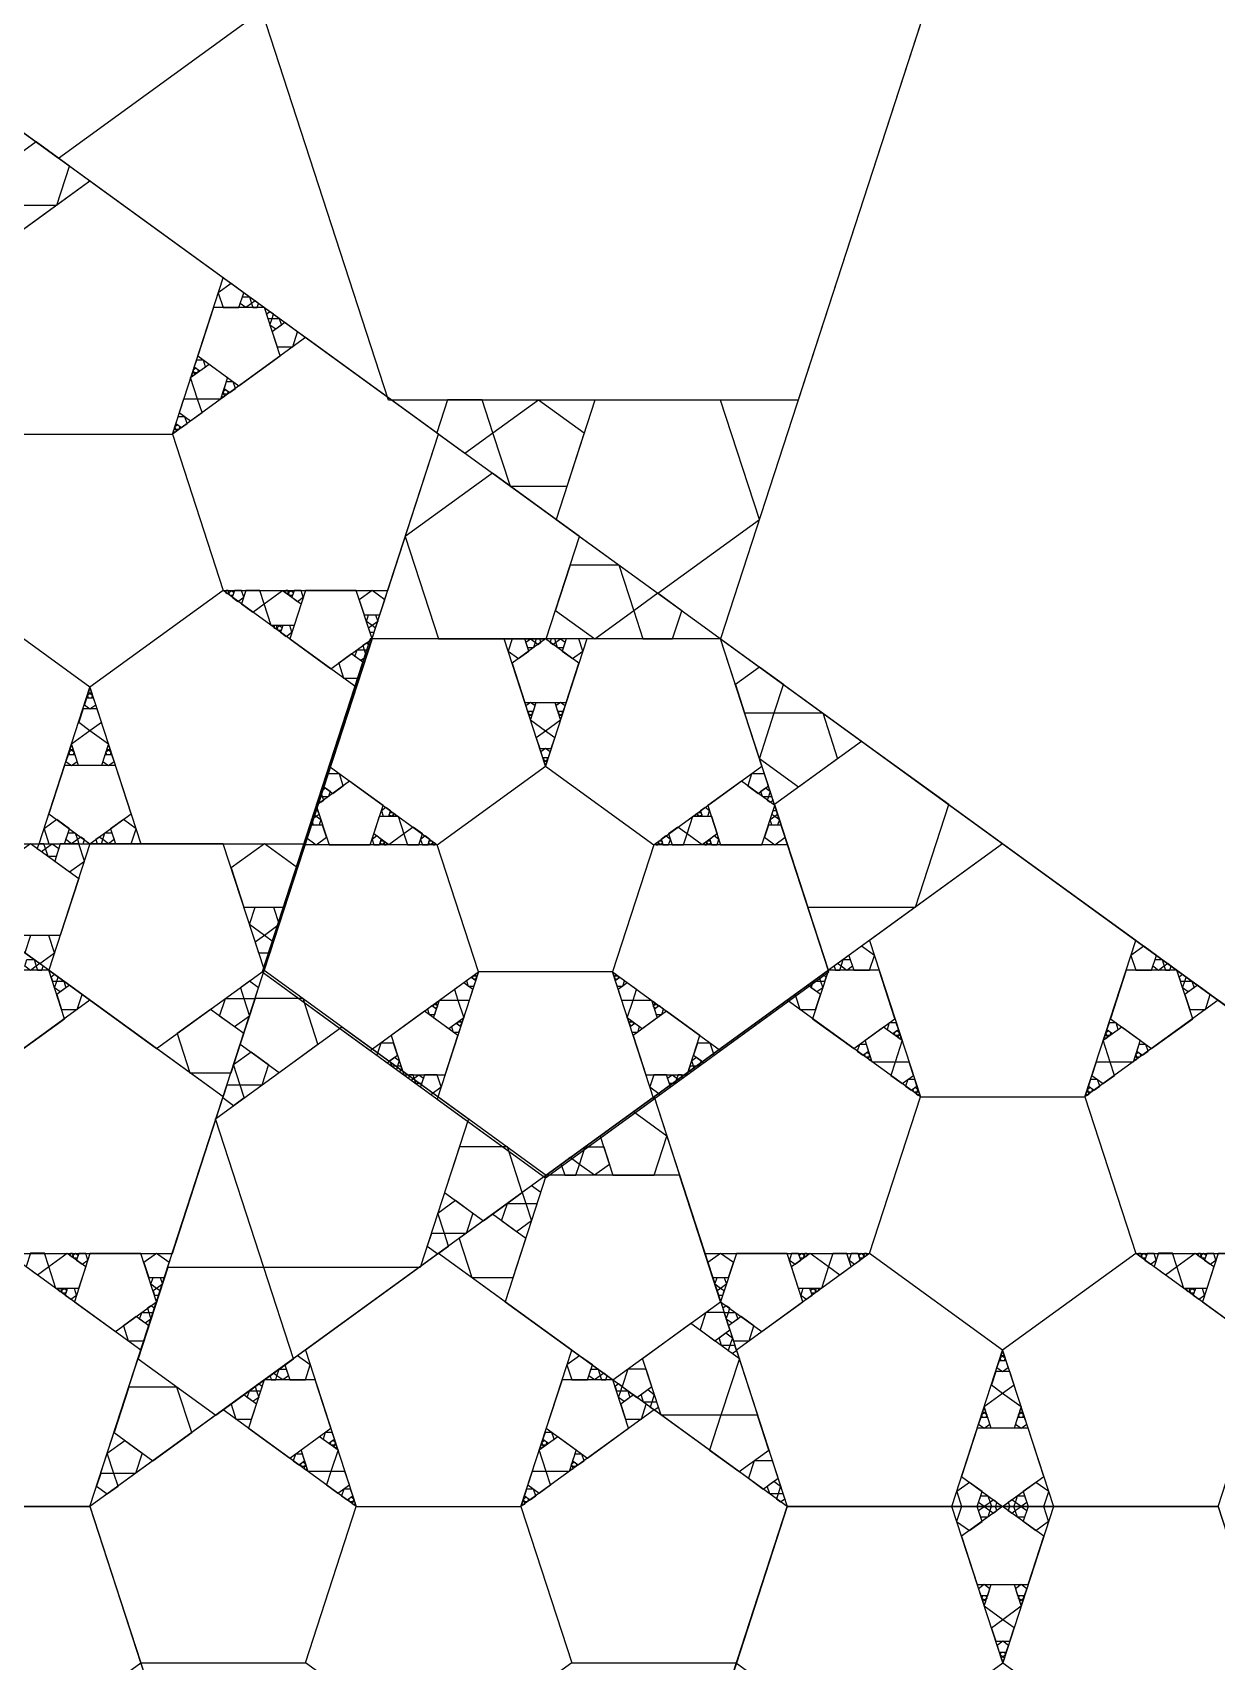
# Model space of a CAD drawing. Header units: inches. Extents: x -578 to 126, y -85 to 118.
# Drawn here: x -239.19 to -221.19, y -44.79 to -20.01 of the extents above; entities that cross this region are included whole.
import ezdxf

# ---------------------------------------------------------------- set-up
doc = ezdxf.new("R2010")
doc.units = ezdxf.units.IN
doc.header["$MEASUREMENT"] = 0
doc.layers.add('drawing', color=7, linetype='Continuous')

msp = doc.modelspace()

# ---------------------------------------------------------------- linework, layer by layer
for points in [[(-240.344, -28.498), (-239.571, -26.118), (-237.068, -26.118), (-236.295, -28.498), (-238.32, -29.969)], [(-233.04, -32.364), (-231.395, -31.169), (-229.749, -32.364), (-230.377, -34.299), (-232.412, -34.299)], [(-224.444, -40.05), (-226.468, -38.58), (-225.695, -36.2), (-223.193, -36.2), (-222.419, -38.58)], [(-255.471, -42.43), (-238.32, -42.43), (-233.02, -58.742), (-246.895, -68.823), (-260.771, -58.742)], [(-230.995, -44.81), (-233.02, -46.281), (-235.044, -44.81), (-234.271, -42.43), (-231.768, -42.43)], [(-221.168, -42.43), (-219.144, -48.661), (-224.444, -52.512), (-229.744, -48.661), (-227.719, -42.43)]]:
    msp.add_lwpolyline(points, close=True)
at = {"layer": 'drawing'}
for points in [[(-283.223, -42.43), (-269.347, -85.135), (-224.444, -85.135), (-210.568, -42.43), (-246.895, -16.037)], [(-283.222, -42.43), (-269.347, -85.135), (-224.444, -85.135), (-210.568, -42.43), (-246.895, -16.037)], [(-238.32, -42.43), (-233.02, -26.118), (-246.895, -16.037), (-260.771, -26.118), (-255.471, -42.43)], [(-246.895, -16.037), (-260.771, -26.118), (-255.471, -42.43), (-238.32, -42.43), (-233.019, -26.118)], [(-238.801, -21.919), (-235.708, -19.672), (-236.889, -16.036), (-240.712, -16.036), (-241.894, -19.672)], [(-233.782, -25.599), (-235.708, -19.672), (-230.666, -16.009), (-225.625, -19.672), (-227.551, -25.599)], [(-217.506, -37.39), (-206.28, -29.234), (-210.568, -16.037), (-224.444, -16.037), (-228.732, -29.234)], [(-217.506, -37.39), (-206.28, -29.234), (-210.568, -16.037), (-224.444, -16.037), (-228.732, -29.234)], [(-239.451, -22.635), (-238.826, -22.635), (-238.632, -22.04), (-239.138, -21.673), (-239.645, -22.04)], [(-241.595, -32.349), (-235.044, -32.349), (-233.019, -26.118), (-238.32, -22.268), (-243.62, -26.118)], [(-241.595, -32.349), (-235.044, -32.349), (-233.019, -26.118), (-238.32, -22.268), (-243.62, -26.118)], [(-237.068, -26.118), (-236.295, -23.738), (-238.32, -22.268), (-240.344, -23.738), (-239.571, -26.118)], [(-236.176, -23.825), (-236.369, -23.966), (-236.295, -24.193), (-236.056, -24.193), (-235.982, -23.966)], [(-235.895, -24.028), (-235.862, -24.13), (-235.949, -24.193), (-236.036, -24.13), (-236.003, -24.028)], [(-235.431, -24.928), (-235.669, -24.193), (-236.443, -24.193), (-236.682, -24.928), (-236.056, -25.383)], [(-235.431, -24.928), (-235.669, -24.193), (-236.443, -24.193), (-236.682, -24.928), (-236.056, -25.383)], [(-235.809, -24.092), (-235.862, -24.13), (-235.842, -24.193), (-235.776, -24.193), (-235.756, -24.13)], [(-235.616, -24.357), (-235.55, -24.357), (-235.53, -24.294), (-235.583, -24.256), (-235.637, -24.294)], [(-235.584, -24.459), (-235.55, -24.357), (-235.443, -24.357), (-235.41, -24.459), (-235.497, -24.522)], [(-235.476, -24.788), (-235.237, -24.788), (-235.163, -24.561), (-235.357, -24.42), (-235.55, -24.561)], [(-236.295, -28.498), (-233.793, -28.498), (-233.019, -26.118), (-235.044, -24.647), (-237.068, -26.118)], [(-236.563, -25.092), (-236.596, -24.991), (-236.702, -24.991), (-236.735, -25.092), (-236.649, -25.155)], [(-236.336, -25.588), (-236.683, -25.588), (-236.79, -25.258), (-236.509, -25.054), (-236.228, -25.258)], [(-236.726, -25.211), (-236.735, -25.183), (-236.764, -25.183), (-236.774, -25.211), (-236.75, -25.228)], [(-236.687, -25.183), (-236.735, -25.183), (-236.75, -25.138), (-236.711, -25.11), (-236.673, -25.138)], [(-236.273, -25.54), (-236.282, -25.512), (-236.311, -25.512), (-236.32, -25.54), (-236.297, -25.558)], [(-236.234, -25.512), (-236.282, -25.512), (-236.297, -25.467), (-236.258, -25.439), (-236.219, -25.467)], [(-236.109, -25.422), (-236.142, -25.32), (-236.249, -25.32), (-236.282, -25.422), (-236.196, -25.484)], [(-236.617, -25.791), (-236.683, -25.588), (-236.896, -25.588), (-236.962, -25.791), (-236.79, -25.916)], [(-232.62, -26.409), (-232.194, -26.099), (-232.357, -25.598), (-232.883, -25.598), (-233.046, -26.099)], [(-231.929, -26.915), (-232.194, -26.099), (-231.5, -25.595), (-230.805, -26.099), (-231.071, -26.915)], [(-229.687, -28.539), (-228.141, -27.416), (-228.732, -25.599), (-230.643, -25.599), (-231.233, -27.416)], [(-236.967, -26.045), (-237.015, -26.045), (-237.03, -26), (-236.991, -25.972), (-236.953, -26)], [(-236.843, -25.954), (-236.876, -25.853), (-236.982, -25.853), (-237.015, -25.954), (-236.929, -26.017)], [(-237.006, -26.073), (-237.015, -26.045), (-237.045, -26.045), (-237.054, -26.073), (-237.03, -26.09)], [(-232.201, -26.713), (-233.526, -27.676), (-233.02, -29.234), (-231.382, -29.234), (-230.876, -27.676)], [(-230.28, -28.105), (-230.052, -28.804), (-230.647, -29.237), (-231.242, -28.804), (-231.015, -28.105)], [(-240.344, -28.498), (-242.368, -29.969), (-241.595, -32.349), (-239.093, -32.349), (-238.32, -29.969)], [(-238.32, -29.969), (-237.546, -32.349), (-235.044, -32.349), (-234.271, -29.969), (-236.295, -28.498)], [(-236.233, -28.543), (-236.209, -28.526), (-236.218, -28.498), (-236.248, -28.498), (-236.257, -28.526)], [(-236.194, -28.572), (-236.209, -28.526), (-236.171, -28.498), (-236.132, -28.526), (-236.147, -28.572)], [(-236.07, -28.662), (-235.983, -28.599), (-236.016, -28.498), (-236.123, -28.498), (-236.156, -28.599)], [(-235.844, -28.826), (-235.672, -28.701), (-235.737, -28.498), (-235.95, -28.498), (-236.016, -28.701)], [(-235.564, -29.031), (-235.672, -28.701), (-235.391, -28.497), (-235.11, -28.701), (-235.217, -29.031)], [(-235.326, -28.543), (-235.303, -28.526), (-235.312, -28.498), (-235.341, -28.498), (-235.35, -28.526)], [(-235.288, -28.572), (-235.303, -28.526), (-235.264, -28.498), (-235.225, -28.526), (-235.24, -28.572)], [(-234.657, -29.688), (-234.032, -29.234), (-234.271, -28.498), (-235.044, -28.498), (-235.283, -29.234)], [(-234.657, -29.688), (-234.032, -29.234), (-234.271, -28.498), (-235.044, -28.498), (-235.283, -29.234)], [(-235.163, -28.662), (-235.077, -28.6), (-235.11, -28.498), (-235.216, -28.498), (-235.249, -28.6)], [(-233.838, -28.639), (-234.032, -28.498), (-234.225, -28.639), (-234.151, -28.866), (-233.912, -28.866)], [(-229.687, -28.539), (-230.052, -28.805), (-229.913, -29.234), (-229.462, -29.234), (-229.322, -28.805)], [(-233.945, -28.968), (-234.032, -29.031), (-234.118, -28.968), (-234.085, -28.866), (-233.978, -28.866)], [(-235.703, -34.299), (-231.395, -37.43), (-227.086, -34.299), (-228.732, -29.234), (-234.058, -29.234)], [(-227.094, -34.274), (-228.732, -29.234), (-234.032, -29.234), (-235.67, -34.274), (-231.382, -37.39)], [(-227.094, -34.274), (-228.732, -29.234), (-234.032, -29.234), (-235.67, -34.274), (-231.382, -37.39)], [(-235.5, -29.076), (-235.476, -29.059), (-235.485, -29.031), (-235.514, -29.031), (-235.523, -29.059)], [(-235.461, -29.104), (-235.476, -29.059), (-235.437, -29.031), (-235.398, -29.059), (-235.413, -29.104)], [(-235.336, -29.195), (-235.25, -29.132), (-235.283, -29.031), (-235.389, -29.031), (-235.422, -29.132)], [(-231.395, -31.169), (-232.023, -29.234), (-234.058, -29.234), (-234.686, -31.169), (-233.04, -32.364)], [(-233.978, -29.07), (-234.032, -29.031), (-234.085, -29.07), (-234.065, -29.132), (-233.999, -29.132)], [(-231.903, -29.234), (-231.963, -29.419), (-231.806, -29.533), (-231.649, -29.419), (-231.709, -29.234)], [(-230.886, -29.603), (-231.395, -29.234), (-231.903, -29.603), (-231.709, -30.201), (-231.08, -30.201)], [(-230.886, -29.603), (-231.395, -29.234), (-231.903, -29.603), (-231.709, -30.201), (-231.08, -30.201)], [(-231.622, -29.233), (-231.551, -29.285), (-231.578, -29.368), (-231.665, -29.368), (-231.692, -29.285)], [(-231.535, -29.234), (-231.551, -29.285), (-231.508, -29.316), (-231.465, -29.285), (-231.481, -29.234)], [(-229.749, -32.364), (-228.103, -31.169), (-228.732, -29.234), (-230.766, -29.234), (-231.395, -31.169)], [(-231.281, -29.316), (-231.238, -29.285), (-231.255, -29.234), (-231.308, -29.234), (-231.325, -29.285)], [(-231.211, -29.368), (-231.238, -29.285), (-231.167, -29.233), (-231.097, -29.285), (-231.124, -29.368)], [(-230.983, -29.533), (-230.826, -29.419), (-230.886, -29.234), (-231.08, -29.234), (-231.14, -29.419)], [(-234.538, -29.601), (-234.464, -29.829), (-234.225, -29.829), (-234.151, -29.601), (-234.344, -29.461)], [(-234.258, -29.398), (-234.151, -29.398), (-234.118, -29.5), (-234.204, -29.563), (-234.291, -29.5)], [(-234.171, -29.335), (-234.151, -29.398), (-234.085, -29.398), (-234.065, -29.335), (-234.118, -29.296)], [(-228.367, -30.357), (-227.916, -30.357), (-227.776, -29.928), (-228.141, -29.662), (-228.506, -29.928)], [(-238.406, -30.234), (-238.32, -30.297), (-238.233, -30.234), (-238.266, -30.133), (-238.373, -30.133)], [(-238.358, -30.087), (-238.32, -30.059), (-238.281, -30.087), (-238.296, -30.133), (-238.343, -30.133)], [(-238.343, -30.042), (-238.32, -30.059), (-238.296, -30.042), (-238.305, -30.014), (-238.334, -30.014)], [(-231.552, -30.252), (-231.622, -30.201), (-231.692, -30.252), (-231.666, -30.334), (-231.579, -30.334)], [(-231.166, -30.47), (-231.395, -30.636), (-231.623, -30.47), (-231.536, -30.201), (-231.253, -30.201)], [(-231.097, -30.252), (-231.167, -30.201), (-231.237, -30.252), (-231.21, -30.334), (-231.124, -30.334)], [(-238.492, -30.499), (-238.32, -30.625), (-238.147, -30.499), (-238.213, -30.297), (-238.426, -30.297)], [(-231.591, -30.371), (-231.622, -30.394), (-231.654, -30.371), (-231.642, -30.334), (-231.603, -30.334)], [(-231.603, -30.408), (-231.622, -30.394), (-231.642, -30.408), (-231.634, -30.431), (-231.61, -30.431)], [(-231.135, -30.371), (-231.167, -30.394), (-231.198, -30.371), (-231.186, -30.334), (-231.147, -30.334)], [(-231.148, -30.408), (-231.167, -30.394), (-231.186, -30.408), (-231.179, -30.431), (-231.155, -30.431)], [(-228.143, -31.056), (-227.916, -30.357), (-227.18, -30.357), (-226.953, -31.056), (-227.548, -31.489)], [(-238.6, -30.829), (-238.32, -30.625), (-238.039, -30.829), (-238.146, -31.159), (-238.493, -31.159)], [(-231.255, -30.737), (-231.395, -30.636), (-231.535, -30.737), (-231.481, -30.902), (-231.308, -30.902)], [(-238.638, -30.95), (-238.6, -30.922), (-238.561, -30.95), (-238.576, -30.995), (-238.624, -30.995)], [(-238.623, -30.904), (-238.6, -30.922), (-238.576, -30.904), (-238.585, -30.876), (-238.614, -30.876)], [(-238.078, -30.95), (-238.039, -30.922), (-238.001, -30.95), (-238.015, -30.995), (-238.063, -30.995)], [(-238.063, -30.904), (-238.039, -30.922), (-238.016, -30.904), (-238.025, -30.876), (-238.054, -30.876)], [(-231.325, -30.953), (-231.395, -30.902), (-231.465, -30.953), (-231.438, -31.035), (-231.351, -31.035)], [(-227.407, -33.312), (-225.769, -33.312), (-225.263, -31.754), (-226.588, -30.791), (-227.913, -31.754)], [(-238.945, -31.894), (-238.32, -32.349), (-237.694, -31.894), (-237.933, -31.159), (-238.706, -31.159)], [(-238.686, -31.096), (-238.6, -31.159), (-238.513, -31.096), (-238.546, -30.995), (-238.653, -30.995)], [(-238.126, -31.096), (-238.039, -31.159), (-237.953, -31.096), (-237.986, -30.995), (-238.093, -30.995)], [(-231.363, -31.072), (-231.395, -31.095), (-231.426, -31.072), (-231.414, -31.035), (-231.375, -31.035)], [(-231.375, -31.109), (-231.395, -31.095), (-231.414, -31.109), (-231.407, -31.132), (-231.383, -31.132)], [(-234.372, -31.397), (-234.881, -31.766), (-234.686, -32.364), (-234.058, -32.364), (-233.863, -31.766)], [(-234.372, -31.397), (-234.881, -31.766), (-234.686, -32.364), (-234.058, -32.364), (-233.863, -31.766)], [(-234.469, -31.467), (-234.529, -31.283), (-234.723, -31.283), (-234.783, -31.467), (-234.626, -31.582)], [(-228.103, -32.364), (-227.909, -31.766), (-228.417, -31.397), (-228.926, -31.766), (-228.732, -32.364)], [(-228.103, -32.364), (-227.909, -31.766), (-228.417, -31.397), (-228.926, -31.766), (-228.732, -32.364)], [(-228.066, -31.283), (-228.26, -31.283), (-228.32, -31.467), (-228.163, -31.582), (-228.006, -31.467)], [(-234.767, -31.684), (-234.784, -31.633), (-234.837, -31.633), (-234.854, -31.684), (-234.81, -31.716)], [(-234.696, -31.633), (-234.784, -31.633), (-234.811, -31.55), (-234.74, -31.499), (-234.67, -31.55)], [(-227.979, -31.55), (-228.006, -31.633), (-228.093, -31.633), (-228.12, -31.55), (-228.049, -31.499)], [(-227.952, -31.633), (-228.006, -31.633), (-228.022, -31.684), (-227.979, -31.716), (-227.935, -31.684)], [(-234.951, -31.982), (-234.881, -31.931), (-234.81, -31.982), (-234.837, -32.065), (-234.924, -32.065)], [(-234.924, -31.9), (-234.881, -31.931), (-234.837, -31.9), (-234.854, -31.849), (-234.907, -31.849)], [(-233.635, -31.931), (-233.547, -32.2), (-233.776, -32.366), (-234.004, -32.2), (-233.917, -31.931)], [(-233.82, -31.798), (-233.89, -31.849), (-233.863, -31.931), (-233.777, -31.931), (-233.75, -31.849)], [(-233.718, -31.871), (-233.706, -31.908), (-233.738, -31.931), (-233.769, -31.908), (-233.757, -31.871)], [(-233.687, -31.894), (-233.706, -31.908), (-233.699, -31.931), (-233.675, -31.931), (-233.668, -31.908)], [(-229.014, -32.366), (-229.242, -32.2), (-229.155, -31.931), (-228.872, -31.931), (-228.785, -32.2)], [(-229.09, -31.931), (-229.083, -31.908), (-229.102, -31.894), (-229.121, -31.908), (-229.114, -31.931)], [(-229.051, -31.931), (-229.083, -31.908), (-229.071, -31.871), (-229.032, -31.871), (-229.02, -31.908)], [(-228.926, -31.931), (-228.899, -31.849), (-228.969, -31.798), (-229.039, -31.849), (-229.012, -31.931)], [(-227.979, -31.982), (-227.909, -31.931), (-227.838, -31.982), (-227.865, -32.065), (-227.952, -32.065)], [(-227.952, -31.9), (-227.909, -31.931), (-227.865, -31.9), (-227.882, -31.849), (-227.936, -31.849)], [(-238.826, -31.981), (-239.019, -32.122), (-238.945, -32.349), (-238.706, -32.349), (-238.632, -32.122)], [(-238.545, -32.184), (-238.512, -32.286), (-238.599, -32.349), (-238.686, -32.286), (-238.653, -32.184)], [(-238.04, -32.349), (-238.127, -32.286), (-238.094, -32.184), (-237.986, -32.184), (-237.953, -32.286)], [(-237.694, -32.349), (-237.62, -32.122), (-237.813, -31.981), (-238.007, -32.122), (-237.933, -32.349)], [(-235.038, -32.25), (-234.881, -32.364), (-234.723, -32.25), (-234.783, -32.065), (-234.978, -32.065)], [(-233.407, -32.098), (-233.547, -32.2), (-233.494, -32.364), (-233.321, -32.364), (-233.267, -32.2)], [(-229.295, -32.364), (-229.242, -32.2), (-229.382, -32.098), (-229.522, -32.2), (-229.469, -32.364)], [(-228.066, -32.25), (-227.909, -32.364), (-227.752, -32.25), (-227.812, -32.065), (-228.006, -32.065)], [(-246.895, -36.2), (-244.871, -42.43), (-238.32, -42.43), (-236.295, -36.2), (-241.595, -32.349)], [(-246.895, -36.2), (-244.871, -42.43), (-238.32, -42.43), (-236.295, -36.2), (-241.595, -32.349)], [(-239.682, -33.744), (-239.963, -32.879), (-239.227, -32.345), (-238.492, -32.879), (-238.773, -33.744)], [(-239.059, -32.467), (-238.997, -32.422), (-239.021, -32.349), (-239.098, -32.349), (-239.121, -32.422)], [(-238.958, -32.541), (-238.997, -32.422), (-238.896, -32.348), (-238.794, -32.422), (-238.833, -32.541)], [(-237.307, -35.464), (-235.669, -34.274), (-236.295, -32.349), (-238.32, -32.349), (-238.945, -34.274)], [(-237.307, -35.464), (-235.669, -34.274), (-236.295, -32.349), (-238.32, -32.349), (-238.945, -34.274)], [(-238.631, -32.778), (-238.406, -32.614), (-238.492, -32.349), (-238.771, -32.349), (-238.857, -32.614)], [(-238.459, -32.248), (-238.512, -32.286), (-238.492, -32.349), (-238.426, -32.349), (-238.406, -32.286)], [(-233.02, -58.742), (-215.868, -58.742), (-210.568, -42.43), (-224.444, -32.349), (-238.32, -42.43)], [(-224.444, -32.349), (-238.32, -42.43), (-233.02, -58.742), (-215.868, -58.742), (-210.568, -42.43)], [(-238.147, -32.349), (-238.127, -32.286), (-238.18, -32.248), (-238.233, -32.286), (-238.213, -32.349)], [(-235.163, -32.717), (-235.669, -32.349), (-236.176, -32.717), (-235.982, -33.312), (-235.357, -33.312)], [(-233.04, -32.364), (-235.075, -32.364), (-235.703, -34.299), (-234.058, -35.495), (-232.412, -34.299)], [(-233.961, -32.231), (-234.031, -32.282), (-234.004, -32.364), (-233.918, -32.364), (-233.891, -32.282)], [(-233.859, -32.305), (-233.847, -32.342), (-233.879, -32.364), (-233.91, -32.342), (-233.898, -32.305)], [(-233.828, -32.328), (-233.847, -32.342), (-233.84, -32.364), (-233.816, -32.364), (-233.809, -32.342)], [(-233.224, -32.231), (-233.294, -32.282), (-233.267, -32.364), (-233.18, -32.364), (-233.154, -32.282)], [(-233.122, -32.305), (-233.11, -32.342), (-233.142, -32.364), (-233.173, -32.342), (-233.161, -32.305)], [(-233.091, -32.328), (-233.11, -32.342), (-233.103, -32.364), (-233.079, -32.364), (-233.072, -32.342)], [(-230.377, -34.299), (-228.732, -35.495), (-227.086, -34.299), (-227.714, -32.364), (-229.749, -32.364)], [(-221.168, -42.43), (-219.144, -36.2), (-224.444, -32.349), (-229.744, -36.2), (-227.719, -42.43)], [(-221.168, -42.43), (-219.144, -36.2), (-224.444, -32.349), (-229.744, -36.2), (-227.719, -42.43)], [(-229.686, -32.364), (-229.679, -32.342), (-229.698, -32.328), (-229.718, -32.342), (-229.71, -32.364)], [(-229.648, -32.364), (-229.679, -32.342), (-229.667, -32.305), (-229.628, -32.305), (-229.616, -32.342)], [(-229.522, -32.364), (-229.495, -32.282), (-229.565, -32.231), (-229.636, -32.282), (-229.609, -32.364)], [(-228.949, -32.364), (-228.942, -32.342), (-228.961, -32.328), (-228.981, -32.342), (-228.973, -32.364)], [(-228.911, -32.364), (-228.942, -32.342), (-228.93, -32.305), (-228.891, -32.305), (-228.879, -32.342)], [(-228.785, -32.364), (-228.758, -32.282), (-228.828, -32.231), (-228.898, -32.282), (-228.872, -32.364)], [(-223.193, -36.2), (-222.419, -33.82), (-224.444, -32.349), (-226.468, -33.82), (-225.695, -36.2)], [(-235.442, -33.579), (-235.669, -33.744), (-235.897, -33.579), (-235.81, -33.312), (-235.529, -33.312)], [(-239.085, -34.173), (-238.859, -34.009), (-238.945, -33.744), (-239.224, -33.744), (-239.31, -34.009)], [(-235.53, -33.845), (-235.669, -33.744), (-235.809, -33.845), (-235.756, -34.009), (-235.583, -34.009)], [(-226.468, -34.274), (-226.394, -34.047), (-226.588, -33.907), (-226.781, -34.047), (-226.707, -34.274)], [(-222.3, -33.907), (-222.493, -34.047), (-222.419, -34.274), (-222.18, -34.274), (-222.107, -34.047)], [(-239.171, -34.11), (-239.138, -34.212), (-239.225, -34.275), (-239.311, -34.212), (-239.278, -34.11)], [(-239.085, -34.173), (-239.138, -34.212), (-239.117, -34.274), (-239.052, -34.274), (-239.031, -34.212)], [(-226.922, -34.274), (-226.901, -34.212), (-226.954, -34.173), (-227.008, -34.212), (-226.987, -34.274)], [(-226.814, -34.275), (-226.901, -34.212), (-226.868, -34.11), (-226.761, -34.11), (-226.728, -34.212)], [(-222.02, -34.11), (-221.986, -34.212), (-222.073, -34.275), (-222.16, -34.212), (-222.127, -34.11)], [(-221.933, -34.173), (-221.986, -34.212), (-221.966, -34.274), (-221.9, -34.274), (-221.88, -34.212)], [(-238.706, -35.01), (-238.945, -34.274), (-239.718, -34.274), (-239.957, -35.01), (-239.332, -35.464)], [(-238.706, -35.01), (-238.945, -34.274), (-239.718, -34.274), (-239.957, -35.01), (-239.332, -35.464)], [(-238.892, -34.438), (-238.826, -34.438), (-238.806, -34.376), (-238.859, -34.337), (-238.912, -34.376)], [(-238.859, -34.54), (-238.826, -34.438), (-238.719, -34.438), (-238.686, -34.54), (-238.772, -34.603)], [(-236.034, -34.539), (-235.981, -34.703), (-235.809, -34.703), (-235.756, -34.539), (-235.895, -34.438)], [(-232.412, -34.299), (-233.04, -36.234), (-231.395, -37.43), (-229.749, -36.234), (-230.377, -34.299)], [(-232.595, -34.432), (-232.568, -34.515), (-232.482, -34.515), (-232.455, -34.432), (-232.525, -34.381)], [(-232.494, -34.358), (-232.455, -34.358), (-232.443, -34.395), (-232.474, -34.418), (-232.506, -34.395)], [(-232.462, -34.336), (-232.455, -34.358), (-232.431, -34.358), (-232.424, -34.336), (-232.443, -34.322)], [(-230.358, -34.358), (-230.334, -34.358), (-230.327, -34.336), (-230.346, -34.322), (-230.366, -34.336)], [(-230.346, -34.395), (-230.334, -34.358), (-230.295, -34.358), (-230.283, -34.395), (-230.315, -34.418)], [(-230.307, -34.515), (-230.221, -34.515), (-230.194, -34.432), (-230.264, -34.381), (-230.334, -34.432)], [(-227.32, -34.438), (-227.213, -34.438), (-227.18, -34.54), (-227.267, -34.603), (-227.353, -34.54)], [(-226.321, -34.274), (-227.094, -34.274), (-227.333, -35.01), (-226.707, -35.464), (-226.082, -35.01)], [(-226.321, -34.274), (-227.094, -34.274), (-227.333, -35.01), (-226.707, -35.464), (-226.082, -35.01)], [(-227.233, -34.376), (-227.213, -34.438), (-227.147, -34.438), (-227.127, -34.376), (-227.18, -34.337)], [(-221.555, -35.01), (-221.794, -34.274), (-222.567, -34.274), (-222.806, -35.01), (-222.18, -35.464)], [(-221.555, -35.01), (-221.794, -34.274), (-222.567, -34.274), (-222.806, -35.01), (-222.18, -35.464)], [(-221.741, -34.438), (-221.675, -34.438), (-221.654, -34.376), (-221.708, -34.337), (-221.761, -34.376)], [(-221.708, -34.54), (-221.675, -34.438), (-221.567, -34.438), (-221.534, -34.54), (-221.621, -34.603)], [(-238.752, -34.869), (-238.513, -34.869), (-238.439, -34.642), (-238.632, -34.502), (-238.826, -34.642)], [(-232.779, -34.565), (-232.725, -34.73), (-232.552, -34.73), (-232.498, -34.565), (-232.638, -34.464)], [(-230.237, -34.73), (-230.064, -34.73), (-230.011, -34.565), (-230.151, -34.464), (-230.291, -34.565)], [(-227.6, -34.642), (-227.526, -34.869), (-227.287, -34.869), (-227.213, -34.642), (-227.407, -34.502)], [(-221.6, -34.869), (-221.362, -34.869), (-221.288, -34.642), (-221.481, -34.502), (-221.674, -34.642)], [(-239.571, -38.58), (-237.068, -38.58), (-236.295, -36.2), (-238.32, -34.729), (-240.344, -36.2)], [(-236.994, -35.237), (-236.801, -35.832), (-236.176, -35.832), (-235.982, -35.237), (-236.488, -34.869)], [(-236.262, -34.703), (-235.981, -34.703), (-235.894, -34.971), (-236.122, -35.136), (-236.349, -34.971)], [(-234.854, -35.398), (-235.079, -34.703), (-235.809, -34.703), (-236.035, -35.398), (-235.444, -35.827)], [(-233.743, -35.266), (-233.549, -35.864), (-232.92, -35.864), (-232.726, -35.266), (-233.235, -34.897)], [(-233.191, -34.865), (-233.165, -34.948), (-233.078, -34.948), (-233.051, -34.865), (-233.121, -34.815)], [(-233.09, -34.792), (-233.051, -34.792), (-233.039, -34.829), (-233.071, -34.851), (-233.102, -34.829)], [(-233.007, -34.73), (-232.725, -34.73), (-232.638, -34.999), (-232.866, -35.165), (-233.095, -34.999)], [(-233.059, -34.769), (-233.051, -34.792), (-233.027, -34.792), (-233.02, -34.769), (-233.039, -34.755)], [(-230.151, -34.999), (-230.064, -34.73), (-229.782, -34.73), (-229.695, -34.999), (-229.923, -35.165)], [(-229.869, -35.864), (-229.24, -35.864), (-229.046, -35.266), (-229.555, -34.897), (-230.063, -35.266)], [(-229.869, -35.864), (-229.24, -35.864), (-229.046, -35.266), (-229.555, -34.897), (-230.063, -35.266)], [(-229.762, -34.792), (-229.738, -34.792), (-229.731, -34.769), (-229.75, -34.755), (-229.769, -34.769)], [(-229.75, -34.829), (-229.738, -34.792), (-229.699, -34.792), (-229.687, -34.829), (-229.719, -34.851)], [(-225.695, -36.2), (-227.719, -34.729), (-229.744, -36.2), (-228.971, -38.58), (-226.468, -38.58)], [(-229.711, -34.948), (-229.625, -34.948), (-229.598, -34.865), (-229.668, -34.815), (-229.738, -34.865)], [(-222.419, -38.58), (-219.917, -38.58), (-219.144, -36.2), (-221.168, -34.729), (-223.193, -36.2)], [(-233.298, -38.795), (-235.679, -38.795), (-236.414, -36.531), (-234.489, -35.132), (-232.563, -36.531)], [(-232.823, -35.133), (-232.796, -35.216), (-232.71, -35.216), (-232.683, -35.133), (-232.753, -35.082)], [(-232.722, -35.059), (-232.683, -35.059), (-232.671, -35.096), (-232.702, -35.119), (-232.734, -35.096)], [(-232.69, -35.037), (-232.683, -35.059), (-232.659, -35.059), (-232.651, -35.037), (-232.671, -35.023)], [(-230.13, -35.059), (-230.107, -35.059), (-230.099, -35.037), (-230.118, -35.023), (-230.138, -35.037)], [(-230.119, -35.096), (-230.107, -35.059), (-230.068, -35.059), (-230.056, -35.096), (-230.087, -35.119)], [(-230.08, -35.216), (-229.993, -35.216), (-229.966, -35.133), (-230.036, -35.082), (-230.106, -35.133)], [(-225.973, -35.339), (-226.08, -35.669), (-226.428, -35.669), (-226.535, -35.339), (-226.254, -35.135)], [(-226.061, -35.072), (-226.168, -35.072), (-226.201, -35.174), (-226.115, -35.236), (-226.028, -35.174)], [(-222.46, -35.669), (-222.807, -35.669), (-222.915, -35.339), (-222.634, -35.135), (-222.353, -35.339)], [(-222.687, -35.174), (-222.72, -35.072), (-222.826, -35.072), (-222.859, -35.174), (-222.773, -35.236)], [(-233.706, -35.381), (-233.9, -35.381), (-233.96, -35.565), (-233.803, -35.68), (-233.646, -35.565)], [(-228.829, -35.565), (-228.889, -35.381), (-229.083, -35.381), (-229.143, -35.565), (-228.986, -35.68)], [(-226.515, -35.402), (-226.621, -35.402), (-226.654, -35.503), (-226.568, -35.566), (-226.482, -35.503)], [(-226.013, -35.219), (-226.028, -35.264), (-226.076, -35.264), (-226.091, -35.219), (-226.052, -35.191)], [(-225.999, -35.264), (-226.028, -35.264), (-226.037, -35.292), (-226.014, -35.31), (-225.99, -35.292)], [(-222.85, -35.292), (-222.859, -35.264), (-222.889, -35.264), (-222.898, -35.292), (-222.874, -35.31)], [(-222.812, -35.264), (-222.859, -35.264), (-222.874, -35.219), (-222.836, -35.191), (-222.797, -35.219)], [(-222.234, -35.503), (-222.267, -35.402), (-222.373, -35.402), (-222.406, -35.503), (-222.32, -35.566)], [(-235.708, -36.02), (-236.036, -36.02), (-236.137, -35.708), (-235.872, -35.516), (-235.607, -35.708)], [(-233.619, -35.648), (-233.646, -35.731), (-233.733, -35.731), (-233.76, -35.648), (-233.689, -35.597)], [(-229.056, -35.731), (-229.143, -35.731), (-229.17, -35.648), (-229.1, -35.597), (-229.029, -35.648)], [(-226.467, -35.548), (-226.481, -35.594), (-226.529, -35.594), (-226.544, -35.548), (-226.505, -35.52)], [(-226.452, -35.594), (-226.481, -35.594), (-226.491, -35.622), (-226.467, -35.639), (-226.443, -35.622)], [(-225.867, -35.669), (-226.08, -35.669), (-226.146, -35.872), (-225.974, -35.997), (-225.801, -35.872)], [(-222.742, -35.872), (-222.807, -35.669), (-223.02, -35.669), (-223.086, -35.872), (-222.914, -35.997)], [(-222.397, -35.622), (-222.406, -35.594), (-222.436, -35.594), (-222.445, -35.622), (-222.421, -35.639)], [(-222.358, -35.594), (-222.406, -35.594), (-222.421, -35.548), (-222.382, -35.52), (-222.344, -35.548)], [(-233.592, -35.731), (-233.646, -35.731), (-233.662, -35.782), (-233.619, -35.813), (-233.576, -35.782)], [(-233.436, -35.947), (-233.392, -35.915), (-233.409, -35.864), (-233.462, -35.864), (-233.479, -35.915)], [(-233.365, -35.998), (-233.392, -35.915), (-233.322, -35.864), (-233.251, -35.915), (-233.278, -35.998)], [(-233.138, -36.163), (-232.98, -36.049), (-233.04, -35.864), (-233.235, -35.864), (-233.295, -36.049)], [(-229.749, -35.864), (-229.809, -36.049), (-229.652, -36.163), (-229.495, -36.049), (-229.555, -35.864)], [(-229.467, -35.864), (-229.397, -35.915), (-229.424, -35.998), (-229.511, -35.998), (-229.538, -35.915)], [(-229.38, -35.864), (-229.397, -35.915), (-229.354, -35.947), (-229.31, -35.915), (-229.327, -35.864)], [(-229.127, -35.782), (-229.143, -35.731), (-229.197, -35.731), (-229.213, -35.782), (-229.17, -35.813)], [(-235.974, -36.211), (-236.036, -36.02), (-236.237, -36.02), (-236.299, -36.211), (-236.136, -36.33)], [(-225.781, -35.935), (-225.888, -35.935), (-225.921, -36.036), (-225.834, -36.098), (-225.748, -36.036)], [(-225.733, -36.081), (-225.748, -36.127), (-225.796, -36.127), (-225.811, -36.081), (-225.772, -36.053)], [(-225.719, -36.127), (-225.748, -36.127), (-225.757, -36.155), (-225.733, -36.172), (-225.71, -36.155)], [(-223.131, -36.155), (-223.14, -36.127), (-223.169, -36.127), (-223.178, -36.155), (-223.154, -36.172)], [(-223.092, -36.127), (-223.14, -36.127), (-223.154, -36.081), (-223.116, -36.053), (-223.077, -36.081)], [(-222.967, -36.036), (-223, -35.935), (-223.107, -35.935), (-223.139, -36.036), (-223.053, -36.098)], [(-229.744, -37.39), (-229.551, -36.795), (-230.057, -36.427), (-230.563, -36.795), (-230.369, -37.39)], [(-231.747, -37.655), (-231.972, -36.96), (-232.702, -36.96), (-232.928, -37.655), (-232.337, -38.084)], [(-230.931, -37.39), (-230.877, -37.226), (-231.017, -37.124), (-231.156, -37.226), (-231.103, -37.39)], [(-230.65, -37.391), (-230.877, -37.226), (-230.791, -36.959), (-230.51, -36.959), (-230.423, -37.226)], [(-229.357, -37.39), (-231.382, -37.39), (-232.007, -39.315), (-230.369, -40.505), (-228.732, -39.315)], [(-231.747, -37.655), (-231.693, -37.819), (-231.521, -37.819), (-231.468, -37.655), (-231.607, -37.553)], [(-232.601, -38.277), (-232.929, -38.277), (-233.03, -37.966), (-232.765, -37.773), (-232.5, -37.966)], [(-231.974, -37.819), (-231.693, -37.819), (-231.607, -38.086), (-231.834, -38.251), (-232.061, -38.086)], [(-232.707, -38.352), (-232.513, -38.947), (-231.888, -38.947), (-231.695, -38.352), (-232.201, -37.985)], [(-232.867, -38.469), (-232.929, -38.277), (-233.13, -38.277), (-233.192, -38.469), (-233.03, -38.587)], [(-241.595, -40.05), (-240.822, -42.43), (-238.32, -42.43), (-237.546, -40.05), (-239.571, -38.58)], [(-239.12, -38.907), (-238.947, -38.782), (-239.013, -38.579), (-239.226, -38.579), (-239.292, -38.782)], [(-238.84, -39.112), (-238.947, -38.782), (-238.666, -38.578), (-238.385, -38.782), (-238.493, -39.112)], [(-238.602, -38.625), (-238.578, -38.607), (-238.587, -38.58), (-238.617, -38.58), (-238.626, -38.607)], [(-238.564, -38.653), (-238.578, -38.607), (-238.54, -38.579), (-238.501, -38.607), (-238.516, -38.653)], [(-237.933, -39.769), (-237.307, -39.315), (-237.546, -38.58), (-238.32, -38.58), (-238.558, -39.315)], [(-237.933, -39.769), (-237.307, -39.315), (-237.546, -38.58), (-238.32, -38.58), (-238.558, -39.315)], [(-238.439, -38.743), (-238.352, -38.681), (-238.385, -38.58), (-238.492, -38.58), (-238.525, -38.681)], [(-227.719, -42.43), (-233.02, -38.58), (-238.32, -42.43), (-236.295, -48.661), (-229.744, -48.661)], [(-227.719, -42.43), (-233.02, -38.58), (-238.32, -42.43), (-236.295, -48.661), (-229.744, -48.661)], [(-237.114, -38.72), (-237.307, -38.58), (-237.501, -38.72), (-237.427, -38.947), (-237.188, -38.947)], [(-231.768, -42.43), (-230.995, -40.05), (-233.02, -38.58), (-235.044, -40.05), (-234.271, -42.43)], [(-228.538, -38.72), (-228.732, -38.58), (-228.925, -38.72), (-228.851, -38.947), (-228.612, -38.947)], [(-228.493, -38.58), (-228.732, -39.315), (-228.106, -39.769), (-227.481, -39.315), (-227.719, -38.58)], [(-228.493, -38.58), (-228.732, -39.315), (-228.106, -39.769), (-227.481, -39.315), (-227.719, -38.58)], [(-226.468, -38.58), (-228.493, -40.05), (-227.719, -42.43), (-225.217, -42.43), (-224.444, -40.05)], [(-227.654, -38.58), (-227.687, -38.681), (-227.6, -38.743), (-227.514, -38.681), (-227.547, -38.58)], [(-227.373, -38.578), (-227.092, -38.782), (-227.199, -39.112), (-227.546, -39.112), (-227.654, -38.782)], [(-227.499, -38.579), (-227.461, -38.607), (-227.475, -38.653), (-227.523, -38.653), (-227.538, -38.607)], [(-227.452, -38.58), (-227.461, -38.607), (-227.437, -38.625), (-227.413, -38.607), (-227.422, -38.58)], [(-227.026, -38.58), (-227.092, -38.782), (-226.919, -38.907), (-226.747, -38.782), (-226.813, -38.58)], [(-226.747, -38.58), (-226.78, -38.681), (-226.694, -38.743), (-226.608, -38.681), (-226.641, -38.58)], [(-226.593, -38.579), (-226.554, -38.607), (-226.569, -38.653), (-226.617, -38.653), (-226.631, -38.607)], [(-226.545, -38.58), (-226.554, -38.607), (-226.53, -38.625), (-226.507, -38.607), (-226.516, -38.58)], [(-224.444, -40.05), (-223.671, -42.43), (-221.168, -42.43), (-220.395, -40.05), (-222.419, -38.58)], [(-222.357, -38.625), (-222.334, -38.607), (-222.343, -38.58), (-222.372, -38.58), (-222.381, -38.607)], [(-222.319, -38.653), (-222.334, -38.607), (-222.295, -38.579), (-222.256, -38.607), (-222.271, -38.653)], [(-222.194, -38.743), (-222.108, -38.681), (-222.141, -38.58), (-222.247, -38.58), (-222.28, -38.681)], [(-221.968, -38.907), (-221.796, -38.782), (-221.862, -38.579), (-222.075, -38.579), (-222.141, -38.782)], [(-221.689, -39.112), (-221.796, -38.782), (-221.515, -38.578), (-221.234, -38.782), (-221.341, -39.112)], [(-221.451, -38.625), (-221.427, -38.607), (-221.436, -38.58), (-221.465, -38.58), (-221.474, -38.607)], [(-221.412, -38.653), (-221.427, -38.607), (-221.388, -38.579), (-221.35, -38.607), (-221.364, -38.653)], [(-220.782, -39.769), (-220.156, -39.315), (-220.395, -38.58), (-221.168, -38.58), (-221.407, -39.315)], [(-221.287, -38.743), (-221.201, -38.681), (-221.234, -38.58), (-221.341, -38.58), (-221.373, -38.681)], [(-235.228, -40.184), (-235.679, -38.795), (-237.139, -38.795), (-237.59, -40.184), (-236.409, -41.042)], [(-238.775, -39.158), (-238.751, -39.14), (-238.76, -39.112), (-238.79, -39.112), (-238.799, -39.14)], [(-238.737, -39.186), (-238.751, -39.14), (-238.713, -39.112), (-238.674, -39.14), (-238.689, -39.186)], [(-238.612, -39.276), (-238.526, -39.214), (-238.558, -39.112), (-238.665, -39.112), (-238.698, -39.214)], [(-237.22, -39.049), (-237.307, -39.112), (-237.394, -39.049), (-237.361, -38.947), (-237.254, -38.947)], [(-237.254, -39.151), (-237.307, -39.112), (-237.361, -39.151), (-237.34, -39.214), (-237.274, -39.214)], [(-228.645, -39.049), (-228.732, -39.112), (-228.819, -39.049), (-228.785, -38.947), (-228.678, -38.947)], [(-228.678, -39.151), (-228.732, -39.112), (-228.785, -39.151), (-228.765, -39.214), (-228.699, -39.214)], [(-227.481, -39.112), (-227.513, -39.214), (-227.427, -39.276), (-227.341, -39.214), (-227.374, -39.112)], [(-227.326, -39.112), (-227.288, -39.14), (-227.302, -39.186), (-227.35, -39.186), (-227.365, -39.14)], [(-227.278, -39.112), (-227.288, -39.14), (-227.264, -39.158), (-227.24, -39.14), (-227.249, -39.112)], [(-221.624, -39.158), (-221.6, -39.14), (-221.609, -39.112), (-221.639, -39.112), (-221.648, -39.14)], [(-221.585, -39.186), (-221.6, -39.14), (-221.561, -39.112), (-221.523, -39.14), (-221.537, -39.186)], [(-221.46, -39.276), (-221.374, -39.214), (-221.407, -39.112), (-221.514, -39.112), (-221.547, -39.214)], [(-237.447, -39.416), (-237.426, -39.479), (-237.361, -39.479), (-237.34, -39.416), (-237.393, -39.378)], [(-228.678, -39.479), (-228.613, -39.479), (-228.592, -39.416), (-228.646, -39.378), (-228.699, -39.416)], [(-237.813, -39.683), (-237.74, -39.91), (-237.501, -39.91), (-237.427, -39.683), (-237.62, -39.542)], [(-237.534, -39.479), (-237.426, -39.479), (-237.393, -39.581), (-237.48, -39.644), (-237.567, -39.581)], [(-228.447, -40.177), (-228.728, -41.042), (-229.637, -41.042), (-229.918, -40.177), (-229.183, -39.643)], [(-228.678, -39.479), (-228.957, -39.479), (-229.043, -39.744), (-228.818, -39.908), (-228.592, -39.744)], [(-228.646, -39.581), (-228.613, -39.479), (-228.505, -39.479), (-228.472, -39.581), (-228.559, -39.644)], [(-228.538, -39.91), (-228.299, -39.91), (-228.226, -39.683), (-228.419, -39.542), (-228.612, -39.683)], [(-228.553, -39.863), (-228.592, -39.982), (-228.717, -39.982), (-228.756, -39.863), (-228.654, -39.789)], [(-235.044, -40.505), (-234.97, -40.278), (-235.163, -40.137), (-235.357, -40.278), (-235.283, -40.505)], [(-230.876, -40.137), (-231.069, -40.278), (-230.995, -40.505), (-230.756, -40.505), (-230.682, -40.278)], [(-228.515, -39.982), (-228.592, -39.982), (-228.616, -40.055), (-228.553, -40.1), (-228.491, -40.055)], [(-224.468, -40.123), (-224.444, -40.141), (-224.42, -40.123), (-224.429, -40.096), (-224.458, -40.096)], [(-235.39, -40.505), (-235.477, -40.442), (-235.444, -40.34), (-235.336, -40.34), (-235.303, -40.442)], [(-230.595, -40.34), (-230.562, -40.442), (-230.649, -40.505), (-230.736, -40.442), (-230.703, -40.34)], [(-229.865, -40.341), (-230.144, -40.341), (-230.23, -40.606), (-230.005, -40.77), (-229.779, -40.606)], [(-224.616, -40.581), (-224.444, -40.706), (-224.271, -40.581), (-224.337, -40.378), (-224.55, -40.378)], [(-224.53, -40.315), (-224.444, -40.378), (-224.358, -40.315), (-224.391, -40.214), (-224.497, -40.214)], [(-224.483, -40.169), (-224.444, -40.141), (-224.405, -40.169), (-224.42, -40.214), (-224.468, -40.214)], [(-236.774, -41.307), (-237, -40.613), (-237.729, -40.613), (-237.955, -41.307), (-237.364, -41.736)], [(-234.896, -40.505), (-235.67, -40.505), (-235.909, -41.24), (-235.283, -41.695), (-234.657, -41.24)], [(-234.896, -40.505), (-235.67, -40.505), (-235.909, -41.24), (-235.283, -41.695), (-234.657, -41.24)], [(-235.809, -40.606), (-235.789, -40.669), (-235.723, -40.669), (-235.702, -40.606), (-235.756, -40.567)], [(-235.497, -40.505), (-235.477, -40.442), (-235.53, -40.404), (-235.583, -40.442), (-235.563, -40.505)], [(-230.131, -41.24), (-230.369, -40.505), (-231.143, -40.505), (-231.382, -41.24), (-230.756, -41.695)], [(-230.509, -40.404), (-230.562, -40.442), (-230.542, -40.505), (-230.476, -40.505), (-230.456, -40.442)], [(-230.316, -40.669), (-230.25, -40.669), (-230.23, -40.606), (-230.283, -40.567), (-230.337, -40.606)], [(-236.176, -40.873), (-236.102, -41.1), (-235.863, -41.1), (-235.789, -40.873), (-235.982, -40.732)], [(-235.896, -40.669), (-235.789, -40.669), (-235.755, -40.771), (-235.842, -40.834), (-235.929, -40.771)], [(-230.284, -40.771), (-230.25, -40.669), (-230.143, -40.669), (-230.11, -40.771), (-230.197, -40.834)], [(-230.176, -41.1), (-229.937, -41.1), (-229.863, -40.873), (-230.057, -40.732), (-230.25, -40.873)], [(-229.74, -40.725), (-229.778, -40.844), (-229.904, -40.844), (-229.942, -40.725), (-229.841, -40.651)], [(-229.702, -40.844), (-229.778, -40.844), (-229.802, -40.917), (-229.74, -40.962), (-229.678, -40.917)], [(-224.725, -40.91), (-224.444, -40.706), (-224.163, -40.91), (-224.27, -41.24), (-224.617, -41.24)], [(-234.271, -42.43), (-236.295, -40.959), (-238.32, -42.43), (-237.546, -44.81), (-235.044, -44.81)], [(-230.995, -44.81), (-228.493, -44.81), (-227.719, -42.43), (-229.744, -40.959), (-231.768, -42.43)], [(-228.17, -41.042), (-228.728, -41.042), (-228.901, -41.572), (-228.449, -41.9), (-227.998, -41.572)], [(-224.81, -41.178), (-224.724, -41.24), (-224.638, -41.178), (-224.671, -41.076), (-224.777, -41.076)], [(-224.763, -41.031), (-224.724, -41.003), (-224.685, -41.031), (-224.7, -41.076), (-224.748, -41.076)], [(-224.748, -40.986), (-224.724, -41.003), (-224.7, -40.986), (-224.709, -40.958), (-224.739, -40.958)], [(-224.25, -41.178), (-224.164, -41.24), (-224.078, -41.178), (-224.11, -41.076), (-224.217, -41.076)], [(-224.202, -41.031), (-224.164, -41.003), (-224.125, -41.031), (-224.14, -41.076), (-224.188, -41.076)], [(-224.187, -40.986), (-224.164, -41.003), (-224.14, -40.986), (-224.149, -40.958), (-224.178, -40.958)], [(-234.549, -41.57), (-234.656, -41.9), (-235.003, -41.9), (-235.111, -41.57), (-234.83, -41.366)], [(-234.637, -41.303), (-234.743, -41.303), (-234.776, -41.404), (-234.69, -41.467), (-234.604, -41.404)], [(-231.036, -41.9), (-231.383, -41.9), (-231.49, -41.57), (-231.209, -41.366), (-230.928, -41.57)], [(-231.263, -41.404), (-231.296, -41.303), (-231.402, -41.303), (-231.435, -41.404), (-231.349, -41.467)], [(-225.069, -41.976), (-224.444, -42.43), (-223.818, -41.976), (-224.057, -41.24), (-224.83, -41.24)], [(-225.069, -41.976), (-224.444, -42.43), (-223.818, -41.976), (-224.057, -41.24), (-224.83, -41.24)], [(-237.628, -41.93), (-237.956, -41.93), (-238.057, -41.618), (-237.792, -41.425), (-237.527, -41.618)], [(-234.589, -41.45), (-234.604, -41.495), (-234.652, -41.495), (-234.667, -41.45), (-234.628, -41.421)], [(-234.575, -41.495), (-234.604, -41.495), (-234.613, -41.523), (-234.589, -41.54), (-234.565, -41.523)], [(-231.426, -41.523), (-231.435, -41.495), (-231.464, -41.495), (-231.474, -41.523), (-231.45, -41.54)], [(-231.387, -41.495), (-231.435, -41.495), (-231.45, -41.45), (-231.411, -41.421), (-231.373, -41.45)], [(-235.09, -41.632), (-235.197, -41.632), (-235.23, -41.734), (-235.144, -41.796), (-235.057, -41.734)], [(-235.042, -41.779), (-235.057, -41.824), (-235.105, -41.824), (-235.12, -41.779), (-235.081, -41.751)], [(-235.028, -41.824), (-235.057, -41.824), (-235.066, -41.852), (-235.043, -41.87), (-235.019, -41.852)], [(-230.973, -41.852), (-230.982, -41.824), (-231.011, -41.824), (-231.02, -41.852), (-230.997, -41.87)], [(-230.934, -41.824), (-230.982, -41.824), (-230.997, -41.779), (-230.958, -41.751), (-230.919, -41.779)], [(-230.809, -41.734), (-230.842, -41.632), (-230.949, -41.632), (-230.982, -41.734), (-230.896, -41.796)], [(-227.945, -41.736), (-228.224, -41.736), (-228.31, -42.001), (-228.084, -42.165), (-227.859, -42.001)], [(-237.894, -42.121), (-237.956, -41.93), (-238.157, -41.93), (-238.219, -42.121), (-238.057, -42.239)], [(-234.443, -41.9), (-234.656, -41.9), (-234.722, -42.103), (-234.55, -42.228), (-234.377, -42.103)], [(-231.317, -42.103), (-231.383, -41.9), (-231.596, -41.9), (-231.662, -42.103), (-231.49, -42.228)], [(-227.82, -42.12), (-227.858, -42.239), (-227.984, -42.239), (-228.022, -42.12), (-227.921, -42.046)], [(-224.95, -42.063), (-225.143, -42.203), (-225.069, -42.43), (-224.83, -42.43), (-224.757, -42.203)], [(-223.818, -42.43), (-223.744, -42.203), (-223.938, -42.063), (-224.131, -42.203), (-224.057, -42.43)], [(-234.357, -42.165), (-234.463, -42.165), (-234.496, -42.266), (-234.41, -42.329), (-234.324, -42.266)], [(-234.309, -42.312), (-234.324, -42.357), (-234.372, -42.357), (-234.386, -42.312), (-234.348, -42.284)], [(-234.294, -42.357), (-234.324, -42.357), (-234.333, -42.385), (-234.309, -42.402), (-234.285, -42.385)], [(-231.706, -42.385), (-231.715, -42.357), (-231.745, -42.357), (-231.754, -42.385), (-231.73, -42.402)], [(-231.667, -42.357), (-231.715, -42.357), (-231.73, -42.312), (-231.691, -42.284), (-231.653, -42.312)], [(-231.543, -42.266), (-231.576, -42.165), (-231.682, -42.165), (-231.715, -42.266), (-231.629, -42.329)], [(-227.782, -42.239), (-227.858, -42.239), (-227.882, -42.312), (-227.82, -42.357), (-227.758, -42.312)], [(-224.67, -42.266), (-224.636, -42.368), (-224.723, -42.431), (-224.81, -42.368), (-224.777, -42.266)], [(-224.583, -42.329), (-224.636, -42.368), (-224.616, -42.43), (-224.55, -42.43), (-224.53, -42.368)], [(-224.272, -42.43), (-224.251, -42.368), (-224.304, -42.329), (-224.358, -42.368), (-224.337, -42.43)], [(-224.164, -42.431), (-224.251, -42.368), (-224.218, -42.266), (-224.111, -42.266), (-224.078, -42.368)], [(-238.319, -42.431), (-255.47, -42.43), (-260.771, -58.742), (-246.895, -68.824), (-233.019, -58.743)], [(-241.595, -52.512), (-236.295, -48.662), (-238.319, -42.431), (-244.87, -42.431), (-246.895, -48.661)], [(-241.595, -52.512), (-236.295, -48.662), (-238.319, -42.431), (-244.87, -42.431), (-246.895, -48.661)], [(-239.57, -46.282), (-237.546, -44.811), (-238.319, -42.431), (-240.821, -42.431), (-241.595, -44.811)], [(-227.72, -42.432), (-229.738, -48.665), (-224.434, -52.51), (-219.138, -48.654), (-221.169, -42.425)], [(-224.442, -44.809), (-225.218, -42.43), (-227.72, -42.432), (-228.491, -44.813), (-226.465, -46.282)], [(-225.07, -42.43), (-225.144, -42.657), (-224.95, -42.797), (-224.757, -42.657), (-224.831, -42.429)], [(-223.818, -42.883), (-224.445, -42.429), (-225.07, -42.884), (-224.83, -43.619), (-224.057, -43.618)], [(-223.818, -42.883), (-224.445, -42.429), (-225.07, -42.884), (-224.83, -43.619), (-224.057, -43.618)], [(-224.724, -42.429), (-224.637, -42.492), (-224.67, -42.594), (-224.777, -42.594), (-224.811, -42.492)], [(-224.617, -42.429), (-224.637, -42.492), (-224.584, -42.53), (-224.531, -42.492), (-224.551, -42.429)], [(-222.416, -46.277), (-220.393, -44.804), (-221.169, -42.425), (-223.671, -42.428), (-224.442, -44.809)], [(-224.305, -42.53), (-224.252, -42.491), (-224.272, -42.429), (-224.338, -42.429), (-224.358, -42.491)], [(-224.219, -42.593), (-224.252, -42.491), (-224.165, -42.428), (-224.078, -42.491), (-224.111, -42.593)], [(-223.938, -42.796), (-223.745, -42.655), (-223.819, -42.428), (-224.058, -42.429), (-224.131, -42.656)], [(-224.637, -43.682), (-224.723, -43.619), (-224.809, -43.682), (-224.776, -43.783), (-224.67, -43.783)], [(-224.684, -43.828), (-224.723, -43.857), (-224.762, -43.829), (-224.747, -43.783), (-224.699, -43.783)], [(-224.162, -43.949), (-224.443, -44.153), (-224.724, -43.949), (-224.617, -43.619), (-224.27, -43.619)], [(-224.077, -43.681), (-224.163, -43.619), (-224.249, -43.681), (-224.216, -43.782), (-224.11, -43.782)], [(-224.124, -43.828), (-224.163, -43.856), (-224.202, -43.828), (-224.187, -43.782), (-224.139, -43.782)], [(-224.139, -43.873), (-224.163, -43.856), (-224.187, -43.873), (-224.177, -43.901), (-224.148, -43.901)], [(-224.699, -43.874), (-224.723, -43.857), (-224.747, -43.874), (-224.738, -43.902), (-224.708, -43.902)], [(-224.27, -44.278), (-224.443, -44.153), (-224.615, -44.279), (-224.549, -44.481), (-224.336, -44.481)], [(-224.356, -44.544), (-224.442, -44.481), (-224.528, -44.544), (-224.495, -44.645), (-224.389, -44.645)], [(-224.403, -44.69), (-224.442, -44.719), (-224.481, -44.69), (-224.466, -44.645), (-224.418, -44.645)], [(-224.418, -44.736), (-224.442, -44.719), (-224.466, -44.736), (-224.457, -44.764), (-224.427, -44.764)]]:
    msp.add_lwpolyline(points, close=True, dxfattribs=at)

doc.saveas('drawing.dxf')
